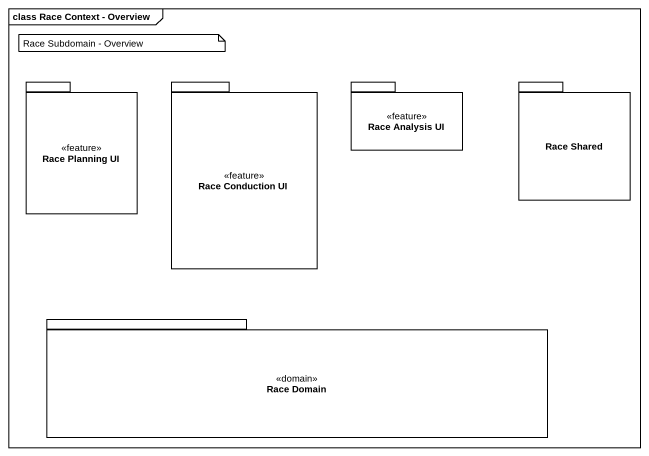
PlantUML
@startuml
mainframe class Race Context - Overview
package "Race Planning UI" as Race_Planning_UI <<feature>> {
}
package "Race Conduction UI" as Race_Conduction_UI <<feature>> {
}
package "Race Analysis UI" as Race_Analysis_UI <<feature>> {
}
package "Race Shared" as Race_Shared {
}
package "Race Domain" as Race_Domain <<domain>> {
}
note as N1
  Race Subdomain - Overview
end note
@enduml
